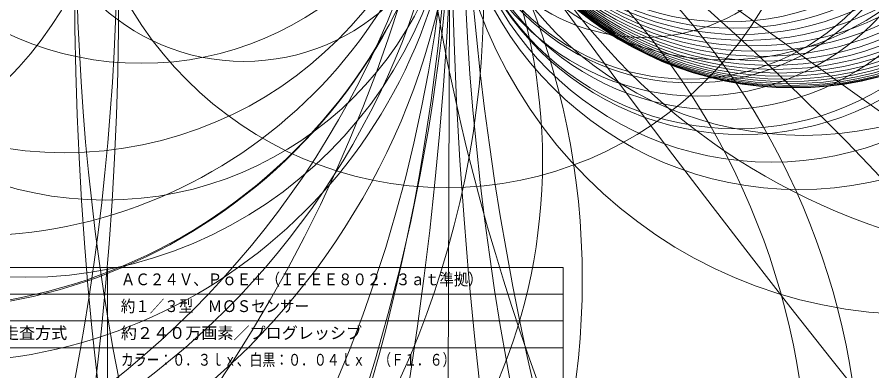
# Model space of a CAD drawing. Units: millimetres, scale not verified. Extents: x -13524 to 23390, y -15630 to 11631.
# Drawn here: x -39.4 to 120.1, y -40.8 to 25.2 of the extents above; entities that cross this region are included whole.
import ezdxf
from ezdxf.enums import TextEntityAlignment as Align

# ---------------------------------------------------------------- set-up
doc = ezdxf.new("R2010")
doc.units = ezdxf.units.MM
doc.header["$LTSCALE"] = 0.125
doc.layers.add('0-1_WAKU', color=1, linetype='Continuous', lineweight=18)
doc.layers.add('0-4_GAIKEI', color=1, linetype='Continuous', lineweight=18)
doc.layers.add('0-2_MOJI1', color=7, linetype='Continuous')
doc.styles.add('ＭＳ ゴシック', font='')
doc.styles.get('ＭＳ ゴシック').set_extended_font_data('MS Gothic')

msp = doc.modelspace()

# ---------------------------------------------------------------- linework, layer by layer
at = {"layer": '0-1_WAKU', "color": 4}
for p, q in [((62.5, -21.5), (-62.5, -21.5)), ((-22.5, -116.5), (-22.5, -21.5)), ((62.5, -116.5), (62.5, -21.5))]:
    msp.add_line(p, q, dxfattribs=at)
at = {"layer": '0-1_WAKU'}
for p, q in [((62.5, -26.5), (-62.5, -26.5)), ((62.5, -31.5), (-62.5, -31.5)), ((62.5, -36.5), (-62.5, -36.5))]:
    msp.add_line(p, q, dxfattribs=at)
at = {"layer": '0-4_GAIKEI'}
for centre, radius in [((11715.3041, -43.5485), 11674.2534), ((1677.2294, 1204.8046), 1998.5303), ((-4899.4477, -7005.2028), 8624.3126), ((904.0813, 53.8467), 862.592), ((-670.5123, 67.2276), 712.7527), ((-646.7418, 31.0659), 626.3595), ((596.5449, 31.1294), 625.1617), ((578.6246, 76.2103), 535.0859), ((578.4162, 55.7286), 534.8775), ((452.1978, 100.9259), 419.7318), ((-464.0823, 41.4815), 443.4033), ((414.2789, 41.5312), 442.5992), ((-347.0601, 63.9615), 388.6825), ((-314.4978, 63.3094), 356.7168), ((-231.3785, 109.7265), 275.7766), ((-230.4581, 63.1243), 272.0774), ((-126.3276, 90.2732), 169.3384), ((160.4078, 100.5207), 121.0753), ((-104.0549, 74.4421), 146.726), ((-127.456, 30.1333), 175.1462), ((-89.9342, 57.3995), 132.6051), ((-59.2664, 71.9612), 101.4854), ((-58.9313, 71.9692), 101.1501), ((-48.1372, 74.9563), 90.6145), ((-53.7478, 56.992), 96.225), ((-239.9976, -344.9337), 496.548), ((-30.4665, 71.968), 72.0858), ((128.332, 56.5591), 86.8446), ((-37.7773, 56.9074), 80.2544), ((105.433, 74.9693), 63.0059), ((104.9624, 74.9689), 62.5353), ((104.6502, 74.9685), 62.2231), ((105.3544, 74.9693), 62.9272), ((105.1974, 74.9692), 62.7702), ((103.7979, 74.9668), 61.3708), ((103.2603, 74.9654), 60.8332), ((104.2617, 74.9678), 61.8345), ((-16.1656, 75.3822), 58.8317), ((101.9699, 74.9615), 59.5428), ((102.6504, 74.9637), 60.2232), ((107.3518, 68.4707), 65.3559), ((100.4054, 74.9555), 57.9783), ((101.2209, 74.9588), 58.7937), ((98.5847, 74.9472), 56.1576), ((99.5259, 74.9517), 57.0987), ((-89.7547, 61.8996), 68.53), ((40.7493, 61.9001), 68.5255), ((97.5847, 74.9421), 55.1576), ((96.5287, 74.9363), 54.1015), ((95.4196, 74.9297), 52.9924), ((94.2605, 74.9224), 51.8333), ((93.0548, 74.9143), 50.6275), ((-22.9333, 56.6415), 65.5999), ((106.4408, 57.8282), 64.8381), ((92.5892, 68.0494), 50.8609), ((101.2898, 56.9754), 58.8626), ((96.0002, 56.9774), 53.6987), ((94.7991, 56.9793), 52.6233), ((91.5661, 57.0269), 49.1389), ((87.5991, 56.5622), 46.1118), ((86.3164, 57.041), 44.1404), ((85.7242, 57.0427), 43.4226), ((2.9496, 56.4332), 39.5248), ((77.4331, 57.2149), 35.8239), ((-36.0247, -651.3984), 725.1254), ((-12.9761, -651.3985), 725.1255), ((-29.4028, -63.7568), 137.6261), ((-19.598, -63.7568), 137.6261)]:
    msp.add_circle(centre, radius, dxfattribs=at)
at = {"layer": '0-4_GAIKEI', "color": 7}
for centre, radius in [((-76.4468, -23.8101), 142.4954), ((-46.8966, -1.608), 105.5262), ((-46.8966, -1.608), 105.5262)]:
    msp.add_circle(centre, radius, dxfattribs=at)

# ---------------------------------------------------------------- texts
at = {"layer": '0-2_MOJI1', "style": 'ＭＳ ゴシック'}
for s, width, p in [('ＡＣ２４Ｖ、ＰｏＥ＋（ＩＥＥＥ８０２．３ａｔ準拠）', 0.9, (-20, -25.5)), ('約１／３型\u3000ＭＯＳセンサー', 0.9, (-20, -30.5)), ('カラー：０．３ｌｘ、白黒：０．０４ｌｘ\u3000（Ｆ１．６）', 0.8, (-20, -40.5))]:
    msp.add_text(s, height=2.199, dxfattribs=dict(at, width=width)).set_placement(p, align=Align.BOTTOM_LEFT)
for s, p in [('有効画素数／走査方式', (-60, -35.5)), ('約２４０万画素／プログレッシブ', (-20, -35.5))]:
    msp.add_text(s, height=2.199, dxfattribs=at).set_placement(p, align=Align.BOTTOM_LEFT)

doc.saveas('drawing.dxf')
